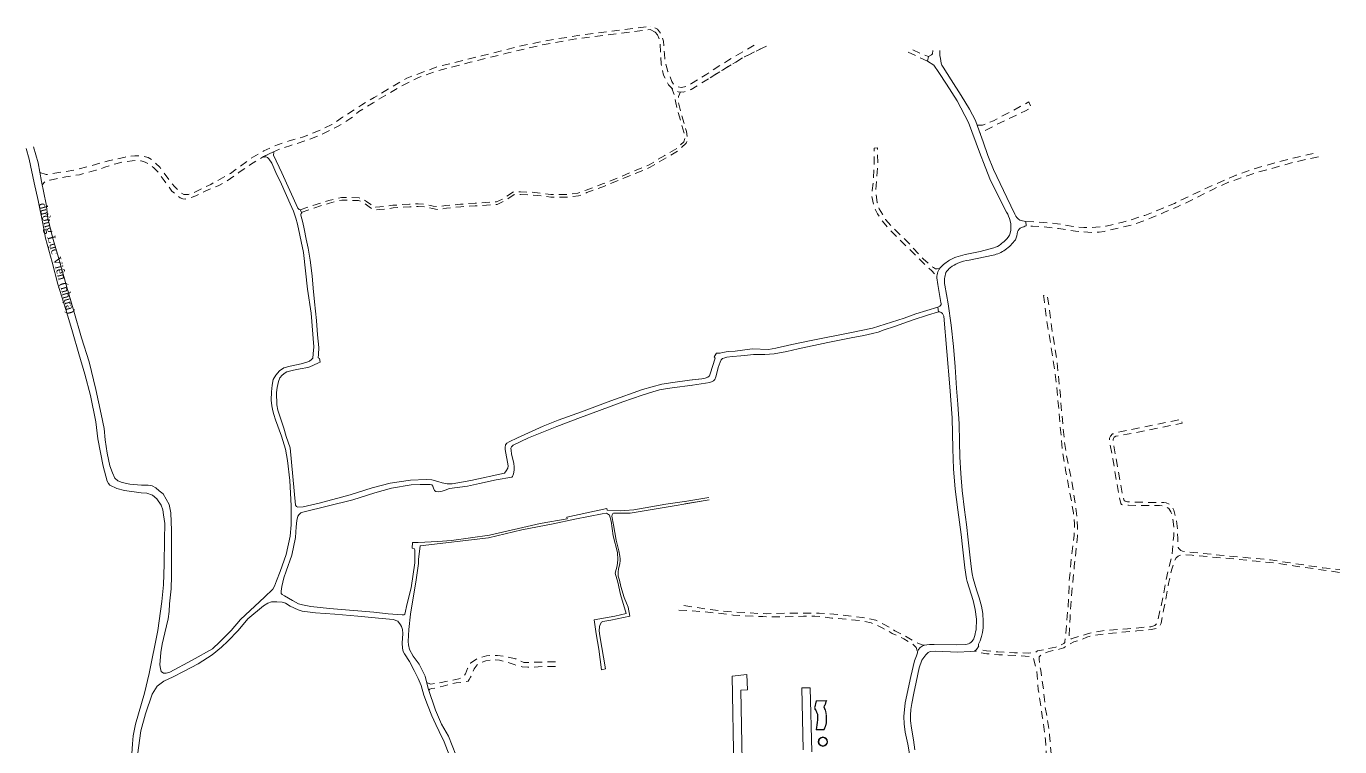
# Model space of a CAD drawing. Header units: metres. Extents: x 556238 to 587446, y 1177111 to 1219372.
# Drawn here: x 580612 to 581597, y 1203174 to 1203715 of the extents above; entities that cross this region are included whole.
import ezdxf

# ---------------------------------------------------------------- set-up
doc = ezdxf.new("R2010")
doc.units = ezdxf.units.M
doc.header["$MEASUREMENT"] = 0
doc.linetypes.add('Xr_Nen GT$0$MON', pattern=[10, 6, -4])
for name, color, linetype, lineweight in [('Xr_Nen GT$0$DUONG BT-NEN BT', 38, 'Continuous', 0), ('Xr_Nen GT$0$DUONG NHUA', 38, 'Continuous', 0), ('Xr_Nen GT$0$DUONG_DA', 38, 'Xr_Nen GT$0$MON', 0), ('Xr_Nen GT$1$SONG_HO', 250, 'Continuous', 0)]:
    doc.layers.add(name, color=color, linetype=linetype, lineweight=lineweight)
doc.styles.add('Xr_Nen GT$0$Style-Times New Roman IF', font='times.ttf')

msp = doc.modelspace()

# ---------------------------------------------------------------- linework, layer by layer
at = {"layer": 'Xr_Nen GT$0$DUONG BT-NEN BT', "flags": 128}
for points in [[(580690.65704, 1203161.28899), (580691.584, 1203176.15478), (580692.22158, 1203182.07817), (580693.97354, 1203190.76339), (580700.51198, 1203214.14836), (580704.22151, 1203228.85744), (580710.55885, 1203261.26973), (580713.52846, 1203282.99065), (580714.87679, 1203295.34114), (580715.34848, 1203310.82643), (580715.61986, 1203329.51587), (580715.7555, 1203341.38647), (580714.94692, 1203348.05189), (580714.40785, 1203351.82222), (580713.06021, 1203355.32323), (580709.89322, 1203359.96883), (580706.72622, 1203362.72925), (580702.41373, 1203364.14312), (580698.09078, 1203364.56706), (580685.69236, 1203366.31757), (580679.83006, 1203367.59678), (580674.64161, 1203370.28988), (580673.52004, 1203371.46968), (580672.59151, 1203373.11439), (580669.59482, 1203384.45868), (580665.62361, 1203405.06205), (580664.22893, 1203417.82036), (580660.21793, 1203437.49509), (580655.95325, 1203453.49729), (580651.4774, 1203468.70038), (580646.70525, 1203485.38482), (580641.55371, 1203502.14886), (580635.55693, 1203521.10983), (580631.29036, 1203537.45313), (580626.2648, 1203555.69451), (580624.4474, 1203566.47178), (580620.85854, 1203583.86388), (580617.98624, 1203597.08747), (580614.22769, 1203614.8177), (580611.94596, 1203622.81666)], [(581296.07236, 1203500.33939), (581287.80414, 1203497.90473), (581277.1221, 1203494.20919), (581263.09362, 1203489.33383), (581255.25602, 1203486.72907), (581250.73577, 1203485.03113), (581246.60165, 1203484.15575), (581240.00351, 1203482.62382), (581230.53066, 1203480.8457), (581220.63719, 1203478.81563), (581213.0808, 1203477.31107), (581190.754, 1203472.62832), (581182.41836, 1203470.59792), (581172.94549, 1203468.79244), (581169.29436, 1203468.43196), (581165.89947, 1203468.21311), (581160.88926, 1203468.26783), (581157.22058, 1203468.32254), (581152.75792, 1203467.83014), (581147.87422, 1203467.38899), (581141.52246, 1203466.81452), (581137.33359, 1203466.29476), (581135.77304, 1203465.88443), (581134.18512, 1203465.20053), (581133.08998, 1203464.16101), (581132.29602, 1203462.41025), (581130.87042, 1203458.46212), (581129.47312, 1203453.25811), (581129.06243, 1203451.53469), (581128.34867, 1203449.61371), (581127.41782, 1203448.43741), (581126.43219, 1203447.8903), (581124.67999, 1203447.26112), (581111.56583, 1203445.15473), (581096.30082, 1203443.14961), (581091.30922, 1203442.62392), (581086.90133, 1203441.72118), (581081.86373, 1203440.18926), (581073.89669, 1203437.64517), (581059.45939, 1203432.84846), (581041.87441, 1203426.30185), (581027.54577, 1203421.01306), (581009.76968, 1203414.30408), (580988.67649, 1203405.7588), (580977.19375, 1203400.22235), (580975.96173, 1203399.07341), (580975.35942, 1203398.0886), (580975.4963, 1203396.31048), (580975.87761, 1203393.67524), (580977.54768, 1203386.4746), (580977.90361, 1203384.0673), (580977.82094, 1203381.54243), (580977.24599, 1203378.67007), (580976.47939, 1203376.70046), (580976.06872, 1203376.34483), (580964.23591, 1203374.17487), (580951.82832, 1203371.40751), (580942.95254, 1203369.51572), (580929.39458, 1203367.62558), (580925.98948, 1203366.55623), (580923.93612, 1203365.62614), (580921.41732, 1203365.16109), (580919.03542, 1203365.40729), (580918.02244, 1203366.2006), (580917.22846, 1203367.89666), (580916.81779, 1203369.51065), (580915.99644, 1203370.38603), (580914.76443, 1203370.7143), (580907.33521, 1203370.82492), (580900.48673, 1203370.3586), (580885.83401, 1203367.89377), (580873.37187, 1203364.36116), (580856.96859, 1203359.32429), (580819.41608, 1203349.95752), (580817.7866, 1203349.34574), (580816.49982, 1203348.30623), (580815.53301, 1203346.9325), (580814.74463, 1203343.69403), (580814.26284, 1203338.88009), (580813.95488, 1203330.90084), (580811.06414, 1203317.64062), (580806.85748, 1203305.72101), (580805.14762, 1203300.76124), (580803.57085, 1203294.28431), (580803.08906, 1203290.69574), (580803.22046, 1203289.03273), (580803.83363, 1203288.15748), (580805.54181, 1203287.23845), (580811.6338, 1203283.6203), (580816.05751, 1203281.16957), (580819.16723, 1203280.46936), (580825.3867, 1203279.244), (580839.33205, 1203277.57487), (580872.59096, 1203274.94494), (580883.27792, 1203273.76333), (580893.89292, 1203272.79598), (580895.07549, 1203272.92727), (580895.82008, 1203273.32114), (580897.57204, 1203281.37355), (580900.50889, 1203293.12801), (580903.31213, 1203311.91181), (580903.44458, 1203321.63058), (580902.738, 1203322.64545), (580901.369, 1203322.9102), (580901.63398, 1203327.14618), (580905.91758, 1203327.14618), (580920.53488, 1203327.8963), (580930.92396, 1203328.70556), (580959.46221, 1203332.72425), (580997.27473, 1203341.55591), (581017.65944, 1203345.06382), (581017.37421, 1203346.29798), (581047.40394, 1203352.68743), (581047.63165, 1203351.42656), (581057.44755, 1203350.98076), (581060.92773, 1203351.15908), (581067.69019, 1203351.69815), (581091.69452, 1203355.93336), (581107.32374, 1203358.20974), (581123.92155, 1203360.8846)], [(581296.07236, 1203500.33939), (581287.80414, 1203497.90473), (581277.1221, 1203494.20919), (581263.09362, 1203489.33383), (581255.25602, 1203486.72907), (581250.73577, 1203485.03113), (581246.60165, 1203484.15575), (581240.00351, 1203482.62382), (581230.53066, 1203480.8457), (581220.63719, 1203478.81563), (581213.0808, 1203477.31107), (581190.754, 1203472.62832), (581182.41836, 1203470.59792), (581172.94549, 1203468.79244), (581169.29436, 1203468.43196), (581165.89947, 1203468.21311), (581160.88926, 1203468.26783), (581157.22058, 1203468.32254), (581152.75792, 1203467.83014), (581147.87422, 1203467.38899), (581141.52246, 1203466.81452), (581137.33359, 1203466.29476), (581135.77304, 1203465.88443), (581134.18512, 1203465.20053), (581133.08998, 1203464.16101), (581132.29602, 1203462.41025), (581130.87042, 1203458.46212), (581129.47312, 1203453.25811), (581129.06243, 1203451.53469), (581128.34867, 1203449.61371), (581127.41782, 1203448.43741), (581126.43219, 1203447.8903), (581124.67999, 1203447.26112), (581111.56583, 1203445.15473), (581111.19458, 1203445.10597)], [(581111.43392, 1203449.15906), (581118.53696, 1203449.95501), (581120.99275, 1203450.42854), (581123.19002, 1203451.33257), (581124.22404, 1203452.36573), (581124.91338, 1203453.6572), (581128.57641, 1203465.42307), (581127.88707, 1203466.62843), (581129.69658, 1203469.1683), (581132.23855, 1203469.21135), (581134.04807, 1203469.85708), (581138.24083, 1203470.46484), (581143.62633, 1203470.68008), (581156.24996, 1203472.40203), (581168.50268, 1203471.97828), (581174.18978, 1203472.92535), (581186.12923, 1203475.77022), (581201.90574, 1203479.0888), (581230.8263, 1203484.86275), (581246.65961, 1203488.14001), (581270.23622, 1203495.42444), (581279.11154, 1203498.73919), (581295.66647, 1203503.70379)], [(581106.05231, 1203358.02455), (581107.32374, 1203358.20974), (581123.92155, 1203360.8846)], [(581124.01081, 1203359.20167), (581097.82413, 1203354.76168), (581076.93328, 1203351.18271), (581064.84856, 1203349.30626), (581056.88356, 1203349.08286), (581052.38404, 1203349.25041), (581051.7692, 1203348.83154), (581051.23821, 1203347.96589), (581051.21025, 1203347.04438), (581052.24439, 1203340.41249), (581054.42397, 1203329.03851), (581056.32412, 1203320.98538), (581057.07016, 1203316.871), (581057.23854, 1203315.04843), (581057.26659, 1203313.6745), (581057.09823, 1203311.17897), (581056.05919, 1203307.32957), (581055.72245, 1203304.89013), (581055.80664, 1203301.8899), (581056.92814, 1203298.84928), (581057.85419, 1203294.16667), (581060.3228, 1203285.99159), (581061.97849, 1203281.6735), (581063.3255, 1203278.55025), (581064.69995, 1203271.8656), (581050.3319, 1203268.92144), (581044.29842, 1203267.8279), (581043.26011, 1203267.29514), (581042.27792, 1203265.58473), (581041.82555, 1203264.03266), (581041.51686, 1203260.92027), (581042.05005, 1203257.07884), (581046.25629, 1203232.35647), (581043.36568, 1203231.70661), (581041.34226, 1203247.08644), (581039.46337, 1203258.58958), (581037.9458, 1203269.05942), (581053.41054, 1203272.01985), (581061.87476, 1203273.99262), (581057.53885, 1203288.28936), (581055.5131, 1203297.4225), (581053.48968, 1203304.28205), (581055.07952, 1203309.62528), (581055.58712, 1203314.06276), (581055.29806, 1203319.6226), (581051.97387, 1203332.1142), (581050.52653, 1203343.18737), (581049.37029, 1203347.80854), (581047.0578, 1203349.18045), (581043.87813, 1203348.67502), (581023.35482, 1203344.63149), (581007.20896, 1203341.3015), (580983.57828, 1203336.75253), (580958.69561, 1203330.60364), (580907.32573, 1203324.68682), (580906.14884, 1203314.37487), (580906.05494, 1203311.55348), (580904.24434, 1203299.07061), (580899.98478, 1203273.43775), (580898.85255, 1203261.80121), (580898.26216, 1203252.77809), (580898.48783, 1203250.27727), (580899.34788, 1203246.97564), (580902.19956, 1203241.8649), (580906.68081, 1203235.8496), (580910.98154, 1203227.01041), (580913.38089, 1203217.58944), (580918.79349, 1203201.33406), (580923.35558, 1203190.84266), (580928.59896, 1203181.82518), (580933.99659, 1203167.77568)], [(581124.01081, 1203359.20167), (581105.9409, 1203356.13789)], [(580929.0844, 1203167.92794), (580925.273, 1203177.67335), (580921.60447, 1203185.24156), (580919.16749, 1203190.57922), (580916.13099, 1203197.01929), (580912.83328, 1203205.47748), (580910.22409, 1203212.59067), (580908.07434, 1203219.81184), (580905.75401, 1203225.16425), (580902.80057, 1203231.25305), (580899.3917, 1203237.89348), (580895.49367, 1203243.59926), (580894.66293, 1203245.4311), (580894.06051, 1203247.96257), (580893.94594, 1203251.65488), (580894.28966, 1203258.85245), (580894.15812, 1203261.98935), (580893.29697, 1203264.16914), (580892.63676, 1203265.40245), (580890.51259, 1203268.06982), (580887.03928, 1203269.36048), (580876.06168, 1203270.42216), (580860.64708, 1203271.91359), (580843.26261, 1203273.32442), (580828.91009, 1203274.41431), (580822.86729, 1203275.05255), (580818.906, 1203275.76958), (580815.83456, 1203276.77344), (580809.80651, 1203279.38345), (580806.30451, 1203281.56324), (580803.94341, 1203282.40055), (580799.75249, 1203282.57264), (580795.81989, 1203282.63), (580793.00681, 1203281.68352), (580789.79184, 1203279.64713), (580778.18947, 1203269.94319), (580770.80636, 1203261.07176), (580763.13684, 1203253.02725), (580758.30904, 1203248.54223), (580751.35851, 1203242.79653), (580740.76635, 1203236.02771), (580729.93678, 1203230.44956), (580722.06458, 1203226.2806), (580715.11795, 1203223.06827), (580710.22705, 1203219.29385), (580706.36963, 1203213.28305), (580701.31367, 1203198.5352), (580697.82033, 1203185.89473), (580695.34057, 1203167.49526)], [(581148.7352, 1203162.97979), (581147.82558, 1203216.40948), (581152.8996, 1203216.75241), (581152.415, 1203228.08328), (581141.39069, 1203226.97209), (581142.55834, 1203157.44397)], [(581201.12883, 1203170.16424), (581199.87951, 1203218.23449), (581193.54784, 1203218.07249), (581194.49456, 1203171.69018)]]:
    msp.add_lwpolyline(points, dxfattribs=at)
msp.add_lwpolyline([(580617.30952, 1203623.9897), (580620.9393, 1203612.13934), (580623.34643, 1203598.07207), (580626.934, 1203581.18516), (580628.41389, 1203569.44001), (580632.17077, 1203554.66675), (580636.01346, 1203540.94188), (580641.75546, 1203520.50772), (580647.53951, 1203500.91196), (580653.36688, 1203480.68952), (580659.15325, 1203462.69398), (580664.1811, 1203441.91027), (580668.19358, 1203423.58164), (580670.34795, 1203412.76179), (580671.19209, 1203404.20086), (580672.54403, 1203394.30415), (580674.73878, 1203384.77326), (580676.55366, 1203379.50175), (580678.24484, 1203375.46755), (580680.60842, 1203373.52763), (580683.98496, 1203372.22029), (580689.59846, 1203370.87078), (580698.47677, 1203370.22587), (580703.45716, 1203370.31021), (580706.36943, 1203369.7198), (580709.02845, 1203368.11726), (580711.60308, 1203366.00867), (580714.72636, 1203363.60485), (580719.20502, 1203355.74736), (580720.47122, 1203349.46371), (580720.89429, 1203336.29456), (580720.93787, 1203302.17382), (580720.55791, 1203292.41047), (580719.46022, 1203281.21918), (580719.20697, 1203275.31509), (580718.27841, 1203269.85241), (580715.95704, 1203259.47807), (580713.97173, 1203251.01737), (580712.74773, 1203244.64939), (580712.15548, 1203235.31285), (580712.49312, 1203232.57167), (580713.12623, 1203230.29437), (580714.81449, 1203229.11355), (580716.84042, 1203229.07138), (580719.62608, 1203229.957), (580736.46655, 1203238.85531), (580751.56196, 1203247.47103), (580757.17546, 1203252.74254), (580765.57985, 1203261.14926), (580772.67582, 1203269.47221), (580790.57761, 1203286.1494), (580796.78666, 1203292.27836), (580798.17948, 1203294.51349), (580799.65673, 1203298.47766), (580802.31836, 1203305.53944), (580806.83666, 1203318.28216), (580809.8395, 1203332.01632), (580810.51832, 1203340.53316), (580810.51856, 1203349.9721), (580810.64578, 1203354.67857), (580809.54614, 1203373.73735), (580807.93884, 1203388.63252), (580806.37379, 1203397.28015), (580803.37094, 1203406.91519), (580798.75709, 1203419.18717), (580797.52758, 1203423.30654), (580796.85089, 1203426.01111), (580796.13188, 1203429.7299), (580795.70896, 1203433.99805), (580795.79304, 1203440.31314), (580796.25826, 1203445.25744), (580797.10452, 1203449.54184), (580799.05005, 1203452.8803), (580801.84143, 1203456.00747), (580805.18263, 1203458.24719), (580809.83494, 1203459.55722), (580818.0822, 1203461.28983), (580822.35969, 1203462.52468), (580824.38978, 1203463.24308), (580825.82777, 1203464.59537), (580826.84282, 1203465.60958), (580827.18115, 1203468.86352), (580827.68973, 1203474.04174), (580825.57491, 1203499.37353), (580822.95134, 1203517.3611), (580819.77846, 1203544.83108), (580815.25278, 1203565.98109), (580814.10899, 1203570.48718), (580812.29035, 1203575.72729), (580809.79504, 1203581.22096), (580803.27643, 1203596.03816), (580799.04405, 1203604.84856), (580795.99888, 1203611.82129), (580793.96879, 1203615.11748), (580792.95374, 1203616.00492, 0.314585654), (580790.24696, 1203616.30074), (580789.9618, 1203616.88776), (580797.46023, 1203620.41814), (580797.69866, 1203619.86228), (580797.27479, 1203617.92997), (580803.66457, 1203604.695), (580815.56298, 1203578.20072), (580816.54318, 1203577.11545), (580817.39091, 1203576.77134), (580818.50355, 1203574.46846), (580818.0002, 1203573.96553), (580817.76179, 1203573.22438), (580817.73529, 1203572.82733), (580819.27223, 1203567.30916), (580820.38538, 1203562.53633), (580821.9758, 1203554.71692), (580823.27439, 1203548.08984), (580824.78505, 1203538.94679), (580826.29696, 1203527.25775), (580827.17218, 1203517.97548), (580828.09994, 1203507.8547), (580829.53153, 1203493.72736), (580830.40589, 1203482.99396), (580831.25362, 1203473.47681), (580831.09483, 1203468.33141), (580830.93589, 1203465.68441), (580831.94256, 1203465.3403), (580832.28696, 1203462.58744), (580831.17377, 1203462.01817), (580827.43844, 1203460.24468), (580824.55087, 1203458.92118), (580823.01435, 1203458.44473), (580817.39811, 1203457.43887), (580812.31173, 1203456.51242), (580809.39764, 1203455.87714), (580807.46374, 1203455.26834), (580806.13916, 1203454.55365), (580803.96685, 1203452.72723), (580802.18384, 1203450.67527), (580801.07119, 1203448.00182), (580800.091, 1203443.42253), (580799.69158, 1203439.70034), (580799.93002, 1203430.62118), (580800.64484, 1203426.47701), (580805.12157, 1203413.07637), (580806.89699, 1203406.62598), (580809.75808, 1203398.27876), (580813.95047, 1203355.21003), (580814.65034, 1203354.21113), (580815.61985, 1203353.64603), (580819.71341, 1203354.02276), (580831.57394, 1203356.79707), (580854.83931, 1203362.90998), (580871.32589, 1203368.17509), (580884.72819, 1203371.66344), (580900.06611, 1203374.07417), (580911.78496, 1203374.46161), (580915.98685, 1203374.2072), (580920.68301, 1203372.9588), (580923.87123, 1203371.96867), (580927.49028, 1203371.10771), (580931.41091, 1203371.2799), (580945.2409, 1203373.81977), (580970.54896, 1203379.20652), (580971.79839, 1203380.97152), (580973.05048, 1203382.92448), (580973.43822, 1203384.68947), (580971.02552, 1203396.93757), (580971.11169, 1203398.57342), (580971.45636, 1203400.38147), (580972.27495, 1203401.67292), (580974.21374, 1203402.62), (580980.33168, 1203405.76255), (580999.51049, 1203414.51418), (581010.81206, 1203419.00277), (581028.34724, 1203425.28787), (581050.29782, 1203433.44499), (581074.08894, 1203442.02189), (581088.49128, 1203446.03103), (581096.84958, 1203447.19334), (581109.31697, 1203448.92184), (581118.53696, 1203449.95501), (581120.99275, 1203450.42854), (581123.19002, 1203451.33257), (581124.22404, 1203452.36573), (581124.91338, 1203453.6572), (581128.57641, 1203465.42307), (581127.88707, 1203466.62843), (581129.69658, 1203469.1683), (581132.23855, 1203469.21135), (581134.04807, 1203469.85708), (581138.24083, 1203470.46484), (581143.62633, 1203470.68008), (581156.24996, 1203472.40203), (581168.50268, 1203471.97828), (581174.18978, 1203472.92535), (581186.12923, 1203475.77022), (581201.90574, 1203479.0888), (581230.8263, 1203484.86275), (581246.65961, 1203488.14001), (581270.23622, 1203495.42444), (581279.11154, 1203498.73919), (581295.66647, 1203503.70379)], format="xyb", dxfattribs=at)
at = {"layer": 'Xr_Nen GT$0$DUONG NHUA', "flags": 128}
for points in [[(581275.67343, 1203161.34459), (581272.96804, 1203175.98062), (581271.19075, 1203184.97348), (581270.24405, 1203191.12497), (581270.04579, 1203196.53825), (581271.16324, 1203206.89494), (581275.28318, 1203226.61412), (581277.98554, 1203238.30946), (581279.55831, 1203242.26386, 0.043008929), (581280.39459, 1203245.04012, -0.30433187), (581285.63255, 1203250.15313, -0.059582757), (581292.928, 1203250.61666), (581309.48327, 1203250.30263), (581316.39778, 1203250.74381, 0.321306224), (581322.85145, 1203256.02154, 0.00882693), (581324.23792, 1203261.54636), (581324.56575, 1203269.53682), (581323.65908, 1203277.01966), (581321.97552, 1203283.70514), (581318.99124, 1203293.20289), (581317.4621, 1203297.92469), (581316.99349, 1203299.86105), (581315.81629, 1203308.2562), (581313.96159, 1203324.02099), (581313.01945, 1203333.3022), (581310.68552, 1203351.59695), (581308.65572, 1203367.29821), (581307.44436, 1203382.52356), (581306.8532, 1203397.56505), (581306.21593, 1203420.69353), (581304.69476, 1203443.93647), (581299.98138, 1203496.97483, 0.336608256), (581296.95669, 1203500.30059), (581296.07236, 1203500.33939), (581295.66647, 1203503.70379), (581297.07413, 1203504.59253, 0.405113336), (581297.75806, 1203507.41397), (581295.50022, 1203520.80786), (581294.74847, 1203525.80591, -0.188634733), (581297.97434, 1203534.11334, -0.024405001), (581301.78542, 1203537.25086, -0.067523604), (581309.19338, 1203541.39867, 0.040858032), (581315.96673, 1203543.35503), (581327.43412, 1203545.62376), (581337.52983, 1203548.24077, 0.116985183), (581342.70214, 1203550.97673, -0.012302604), (581346.1518, 1203553.85214, 0.161425285), (581349.78416, 1203559.39081, 0.12959019), (581349.80826, 1203568.58273, 0.064989845), (581347.14252, 1203575.16272), (581335.19742, 1203598.89769), (581331.08981, 1203609.02124), (581326.71015, 1203620.22222), (581318.61844, 1203642.2926), (581310.04939, 1203658.58454), (581302.19692, 1203671.14613), (581296.40366, 1203679.9122), (581292.59296, 1203685.3002), (581287.76916, 1203688.38785), (581288.48516, 1203691.88975), (581290.89706, 1203693.05705), (581291.5755, 1203693.92311), (581291.88758, 1203696.35432)], [(581278.43593, 1203171.72723), (581277.26024, 1203179.10946), (581275.81136, 1203187.77131), (581275.10048, 1203193.43157), (581275.18168, 1203197.58962), (581275.40023, 1203201.87531), (581275.97414, 1203206.25303), (581277.5323, 1203214.1788), (581279.43385, 1203222.48368), (581281.60403, 1203233.09879), (581283.64277, 1203238.88492), (581286.56767, 1203242.94421), (581288.37569, 1203244.52712), (581289.33985, 1203245.0776), (581290.44192, 1203245.43895), (581293.71344, 1203245.73141), (581310.64986, 1203244.99172), (581319.80494, 1203245.46042), (581323.16544, 1203245.57049, 0.2585174), (581326.16812, 1203250.93761), (581327.32806, 1203253.43156), (581328.37493, 1203256.70687), (581329.17384, 1203259.5694), (581329.47682, 1203263.22997), (581329.49883, 1203267.94494), (581329.31214, 1203273.91639), (581328.39922, 1203279.38851), (581326.65646, 1203285.75801), (581324.63633, 1203291.74138), (581323.22558, 1203295.88694), (581322.11932, 1203300.06022), (581321.34337, 1203303.6433), (581320.70724, 1203307.1532), (581319.90511, 1203315.78441), (581318.43858, 1203329.22865), (581317.05496, 1203340.57581), (581315.47783, 1203351.75787), (581313.84529, 1203366.20234), (581312.82081, 1203378.96242), (581312.07332, 1203391.41482), (581311.74036, 1203402.73437), (581311.60187, 1203416.24058), (581310.52331, 1203431.01782), (581309.69291, 1203443.06007), (581308.47511, 1203459.10854), (581307.24974, 1203474.2629), (581305.65095, 1203490.40723), (581303.21514, 1203506.2375), (581300.7247, 1203520.27964, -0.070932011), (581300.55851, 1203525.17982, -0.065807145), (581301.66495, 1203529.71787, -0.088483842), (581305.15009, 1203533.6424, -0.050698128), (581310.59692, 1203536.76089, -0.069357424), (581319.15629, 1203539.12886), (581336.98704, 1203542.87521, 0.102308816), (581346.11082, 1203546.85156, 0.079894708), (581353.72368, 1203554.2982, 0.067879433), (581355.4192, 1203560.41359, -0.227591546), (581358.22439, 1203563.49393, -0.031025557), (581361.81377, 1203564.73459), (581361.55737, 1203568.16556), (581358.97454, 1203568.69281, -0.011576563), (581357.0303, 1203569.13682, -0.16970939), (581353.33343, 1203573.50097), (581347.36126, 1203586.08676), (581337.30235, 1203607.09396), (581333.02286, 1203617.57194), (581329.45292, 1203627.86852), (581326.53997, 1203636.2055), (581323.85981, 1203643.82164), (581319.21017, 1203652.3538), (581313.1938, 1203662.51415), (581305.52915, 1203674.41032), (581299.49418, 1203683.95647, -0.140675239), (581297.63835, 1203690.30889), (581297.13009, 1203692.56582), (581296.98894, 1203696.37442)]]:
    msp.add_lwpolyline(points, format="xyb", dxfattribs=at)
at = {"layer": 'Xr_Nen GT$0$DUONG_DA', "flags": 128}
for points in [[(580622.22972, 1203604.75208), (580626.8881, 1203603.29077), (580649.47582, 1203606.97112), (580673.59588, 1203613.52635), (580686.22489, 1203616.45595), (580693.48331, 1203617.43016), (580698.41252, 1203617.37604), (580703.3959, 1203616.0771), (580707.18761, 1203613.58746), (580712.23807, 1203608.49456), (580718.73814, 1203599.67256), (580723.07726, 1203594.29821), (580727.78981, 1203589.64365), (580730.119, 1203588.39883), (580733.63986, 1203588.34471), (580737.32323, 1203589.58953), (580750.2692, 1203595.92189), (580765.02412, 1203604.05694), (580780.63318, 1203615.54218), (580790.1746, 1203621.12521), (580797.05383, 1203624.31846), (580809.03442, 1203628.54872), (580819.00118, 1203631.25486), (580833.10248, 1203637.01059), (580841.22755, 1203640.96155), (580849.20084, 1203646.33806), (580863.6924, 1203655.67237), (580872.75697, 1203661.09579), (580897.41505, 1203675.70401), (580919.83953, 1203684.08495), (580953.4594, 1203692.39553), (580981.85025, 1203699.57943), (580999.79836, 1203703.34107), (581027.91918, 1203708.05698), (581080.28556, 1203714.59546), (581080.28556, 1203714.59546)], [(581083.62892, 1203710.23564), (581079.92698, 1203712.1549), (581024.00289, 1203705.14076), (581000.41844, 1203700.93907), (580971.00804, 1203694.04974), (580944.95837, 1203687.55206), (580926.74832, 1203682.84499), (580920.30976, 1203681.27862), (580906.19357, 1203676.18003), (580891.06847, 1203668.45049), (580872.08072, 1203657.19525), (580861.32171, 1203650.52391), (580855.44302, 1203645.60106), (580845.92515, 1203639.50343), (580832.69544, 1203632.99408), (580821.38596, 1203628.63063), (580810.35641, 1203625.2182), (580803.52594, 1203623.03648), (580797.46023, 1203620.41814), (580789.9618, 1203616.88776), (580780.20476, 1203610.754), (580771.6752, 1203605.06699), (580767.52971, 1203602.01011), (580762.44469, 1203598.43599), (580755.81193, 1203594.95723), (580746.09779, 1203590.71735), (580739.15411, 1203587.35348), (580734.16612, 1203585.45196), (580731.11509, 1203584.9614), (580729.25643, 1203585.10156), (580727.43285, 1203585.87245), (580725.11828, 1203587.62446), (580721.22561, 1203590.91826), (580715.43686, 1203598.77382), (580711.29622, 1203604.52944), (580707.61396, 1203608.38387), (580703.82008, 1203611.23791), (580701.11977, 1203612.5344), (580698.20902, 1203613.51553), (580694.84238, 1203613.8309), (580691.30041, 1203613.62065), (580685.39628, 1203612.92004), (580679.15396, 1203611.37826), (580670.97437, 1203608.84853), (580664.16047, 1203606.49471), (580651.85121, 1203603.16589), (580641.70927, 1203601.55105), (580629.89099, 1203599.20335), (580626.38406, 1203598.43246), (580623.92923, 1203595.62924)], [(581157.92273, 1203700.38521), (581138.50218, 1203689.09526), (581122.42374, 1203678.75531), (581110.7714, 1203671.52269), (581105.65144, 1203669.05301), (581103.00319, 1203668.61199), (581100.00182, 1203669.22942), (581097.53013, 1203671.08167), (581096.02944, 1203673.11034), (581093.20463, 1203680.60756), (581091.17432, 1203687.48737), (581090.51854, 1203693.90788), (581089.85501, 1203703.46576), (581087.86074, 1203709.07067), (581085.31724, 1203712.4408), (581080.28556, 1203714.59546)], [(581083.62892, 1203710.23564), (581085.4141, 1203708.05698), (581087.34818, 1203702.69871), (581088.13939, 1203686.4482), (581089.92245, 1203677.9027), (581093.61479, 1203670.69978), (581096.34008, 1203667.88888), (581100.82363, 1203665.42934), (581104.86762, 1203665.25367), (581110.58195, 1203667.09832), (581133.96671, 1203681.67984), (581150.69991, 1203691.71851), (581168.37037, 1203700.32688)], [(581124.82808, 1203675.98147), (581133.96671, 1203681.67984), (581150.69991, 1203691.71851), (581168.37037, 1203700.32688)], [(581157.92273, 1203700.38521), (581138.50218, 1203689.09526), (581125.09325, 1203680.47206)], [(581287.76916, 1203688.38785), (581271.84533, 1203695.95801)], [(581276.72623, 1203696.91746), (581284.63937, 1203693.29359), (581288.48516, 1203691.88975)], [(580817.44408, 1203576.83287), (580824.39605, 1203579.25516), (580838.76343, 1203583.81474), (580848.31792, 1203586.16578), (580852.34652, 1203586.05892), (580861.50884, 1203585.84519), (580864.78874, 1203584.81216), (580867.07043, 1203583.13794), (580870.30178, 1203580.74961), (580872.6191, 1203579.00414), (580874.11645, 1203578.86166), (580877.0042, 1203579.00414), (580886.91519, 1203580.21528), (580899.46439, 1203581.14145), (580905.9529, 1203581.28393), (580911.31859, 1203581.03654), (580917.02277, 1203579.68291), (580920.23135, 1203579.1842), (580922.7626, 1203579.36231), (580926.71985, 1203580.0035), (580937.59345, 1203581.07216), (580948.55604, 1203581.82364), (580964.54885, 1203582.79369), (580970.32114, 1203585.59182), (580977.25727, 1203590.27821), (580982.68663, 1203590.44952), (580991.31649, 1203589.99269), (581005.37574, 1203588.45087), (581017.14893, 1203588.22245), (581025.57222, 1203589.25275), (581031.74456, 1203591.65114), (581044.94653, 1203596.50502), (581078.97386, 1203610.52023), (581090.77118, 1203617.67938), (581099.80107, 1203622.93299), (581105.17784, 1203627.97771), (581105.86366, 1203630.49031), (581105.12068, 1203635.05866), (581100.71642, 1203650.50187), (581099.05905, 1203657.18309), (581098.08747, 1203662.37959), (581096.20147, 1203667.97584)], [(580818.10214, 1203574.94423), (580825.02769, 1203577.35731), (580839.30545, 1203581.88846), (580848.5342, 1203584.15934), (580852.29668, 1203584.05954), (580861.1786, 1203583.85235), (580863.87232, 1203583.00394), (580865.88445, 1203581.52751), (580869.10573, 1203579.14663), (580871.86713, 1203577.06666), (580874.07076, 1203576.85697), (580877.175, 1203577.01014), (580887.1102, 1203578.22423), (580899.56001, 1203579.14307), (580905.92876, 1203579.28292), (580911.0392, 1203579.0473), (580916.63769, 1203577.71874), (580920.1469, 1203577.17331), (580922.9932, 1203577.3736), (580926.97785, 1203578.01922), (580937.75968, 1203579.07886), (580948.68498, 1203579.82778), (580965.06506, 1203580.82133), (580971.32228, 1203583.85452), (580977.89804, 1203588.29744), (580982.66527, 1203588.44786), (580991.15449, 1203587.99847), (581005.24707, 1203586.45299), (581017.25146, 1203586.22008), (581026.06339, 1203587.29793), (581032.45189, 1203589.78031), (581045.67272, 1203594.64112), (581079.8789, 1203608.72999), (581091.79294, 1203615.95998), (581101.00356, 1203621.31874), (581106.95845, 1203626.90587), (581107.90745, 1203630.38267), (581107.07601, 1203635.49493), (581102.64924, 1203651.01705), (581101.01426, 1203657.60801), (581100.98718, 1203661.95544), (581102.69166, 1203665.29369)], [(581325.10838, 1203640.28133), (581328.95692, 1203640.41392), (581337.25117, 1203643.5963), (581357.3006, 1203654.25413), (581363.90283, 1203657.80116), (581365.56168, 1203653.35909), (581361.21549, 1203651.00546), (581338.31861, 1203640.1893), (581328.81126, 1203635.21134), (581327.28197, 1203634.24801)], [(581296.83146, 1203532.9039), (581295.06661, 1203532.44673), (581293.73752, 1203532.53381), (581292.23413, 1203533.46993), (581284.52108, 1203540.04459), (581273.45353, 1203552.24824), (581261.80362, 1203563.47801), (581256.39587, 1203569.68808), (581253.99077, 1203573.48432), (581251.69025, 1203577.594), (581251.02797, 1203579.43988), (581250.15199, 1203582.38627), (581248.93202, 1203591.12806), (581249.52372, 1203598.92312), (581250.60872, 1203611.33799), (581250.28571, 1203623.2697), (581247.78961, 1203623.01145), (581247.83877, 1203609.43396), (581247.38056, 1203600.76046), (581247.16854, 1203596.73888), (581246.28812, 1203591.46069), (581246.04092, 1203586.98253), (581247.34394, 1203580.85982), (581248.75262, 1203576.77802), (581250.23464, 1203573.83992), (581253.29851, 1203569.33586), (581255.30588, 1203566.76713), (581259.07408, 1203562.50939), (581265.62966, 1203555.55556), (581276.40276, 1203545.20345), (581286.3293, 1203535.32364), (581291.01915, 1203531.11674), (581293.17212, 1203528.92119), (581294.7258, 1203526.03814)], [(581361.55737, 1203568.16556), (581370.84659, 1203567.63801), (581385.40884, 1203566.40311), (581396.96191, 1203564.30916), (581405.12966, 1203563.55748), (581414.06952, 1203563.73803), (581421.84459, 1203564.64605), (581434.36549, 1203567.47103), (581450.7678, 1203572.66207), (581472.96045, 1203581.61707), (581497.94685, 1203593.67145), (581519.30024, 1203602.90722), (581531.3065, 1203607.08657), (581553.0271, 1203613.42216), (581577.1537, 1203619.12582)], [(581580.99529, 1203616.65369), (581563.45771, 1203612.77608), (581550.95291, 1203609.29961), (581536.31578, 1203605.25121), (581524.76873, 1203601.51423), (581513.57504, 1203597.57847), (581502.28776, 1203592.40885), (581490.78353, 1203586.47361), (581475.82689, 1203579.32999), (581465.54067, 1203574.97907), (581455.97449, 1203570.97074), (581451.16378, 1203569.01241), (581440.84327, 1203565.41519), (581420.23654, 1203560.65315), (581416.64805, 1203560.1282), (581412.05355, 1203559.78561), (581398.78432, 1203560.88191), (581386.04861, 1203562.70071), (581374.93949, 1203564.03682), (581366.47051, 1203564.61922), (581361.81377, 1203564.73459)], [(581388.73042, 1203055.57787), (581385.71309, 1203093.64393), (581384.04821, 1203107.56779), (581381.45318, 1203128.73586), (581378.89561, 1203147.46894), (581376.87009, 1203169.22573), (581376.44379, 1203179.06142), (581374.19536, 1203195.35117), (581370.89965, 1203216.94637), (581369.62052, 1203231.83092), (581367.06155, 1203240.91162), (581366.63441, 1203241.19634), (581364.94905, 1203241.48921), (581355.30101, 1203242.29458), (581341.34155, 1203242.98014), (581332.24917, 1203243.68777), (581327.91845, 1203244.54537), (581323.16544, 1203245.57049), (581324.62102, 1203246.71745), (581325.59804, 1203248.3038), (581325.93999, 1203249.03596), (581327.60092, 1203247.15675), (581328.72449, 1203246.61983), (581332.16847, 1203245.83886), (581340.6441, 1203245.03348), (581353.01349, 1203244.51812), (581363.42732, 1203244.22395), (581367.7262, 1203244.41919), (581368.92651, 1203244.738), (581370.39203, 1203245.83624), (581384.13159, 1203248.67276), (581390.118, 1203251.37318), (581390.86043, 1203252.115), (581390.93858, 1203252.89586), (581393.24008, 1203279.15861), (581394.19023, 1203298.68827), (581395.57685, 1203314.99923), (581397.91286, 1203332.47984), (581397.97825, 1203341.25868), (581397.34797, 1203349.50863), (581391.41944, 1203381.4173), (581389.02491, 1203395.98428), (581387.38614, 1203414.01611), (581384.68411, 1203445.33489), (581381.84112, 1203465.83879), (581376.99846, 1203495.31782), (581375.3516, 1203509.4422), (581374.90859, 1203512.47755), (581377.75656, 1203512.9202), (581380.35138, 1203492.55809), (581382.50319, 1203478.64609), (581384.78118, 1203464.50173), (581385.7938, 1203454.8145), (581387.50175, 1203437.53507), (581388.51325, 1203424.55086), (581389.46191, 1203413.34108), (581390.60079, 1203402.70156), (581391.8034, 1203394.14815), (581394.46199, 1203380.27958), (581396.55131, 1203370.01279), (581399.08309, 1203352.9236), (581400.09618, 1203343.67719), (581400.22286, 1203338.66354), (581400.22286, 1203331.89725), (581399.14696, 1203319.61471), (581397.9434, 1203309.41316), (581397.05565, 1203300.54486), (581395.72482, 1203286.99239), (581394.77528, 1203270.85582), (581393.88778, 1203254.77433), (581394.33444, 1203254.50696), (581395.64263, 1203254.86345), (581408.52633, 1203258.86402), (581412.60947, 1203259.97309), (581419.07114, 1203261.00294), (581437.92651, 1203262.42286), (581455.21746, 1203264.01727), (581458.29205, 1203264.86179), (581460.05072, 1203266.61901), (581463.01127, 1203279.49987), (581468.49715, 1203307.3225), (581471.18538, 1203317.44726), (581471.88876, 1203326.51968), (581472.56148, 1203332.26638), (581472.44132, 1203340.8705), (581471.43837, 1203347.04841), (581470.39702, 1203350.32998), (581468.79494, 1203352.69111), (581465.91119, 1203354.37192), (581461.82588, 1203354.89217), (581456.21858, 1203354.9722), (581447.96786, 1203354.93219), (581438.49671, 1203355.17708), (581434.65172, 1203355.33716), (581433.33, 1203355.69733), (581432.88943, 1203356.53773), (581431.68623, 1203360.83083), (581429.76281, 1203372.60538), (581426.75762, 1203389.87414), (581424.44011, 1203402.86273), (581424.39998, 1203404.42669), (581424.44011, 1203405.58963), (581425.04213, 1203406.99319), (581426.60738, 1203408.67746), (581433.22958, 1203410.48203), (581478.31429, 1203419.62171), (581478.82794, 1203416.73479), (581437.5432, 1203408.39481), (581429.06795, 1203406.98343), (581427.78382, 1203406.21358), (581427.20596, 1203405.25128), (581426.95823, 1203404.36829), (581427.28959, 1203401.54617), (581430.27838, 1203384.29874), (581434.56387, 1203360.71529), (581435.3867, 1203358.8329), (581436.02168, 1203358.19844), (581436.70746, 1203357.8939), (581437.72343, 1203357.66549), (581456.80803, 1203357.14239), (581462.73822, 1203357.26955), (581465.15611, 1203357.29498), (581466.88682, 1203356.86266), (581468.94839, 1203355.99802), (581471.08632, 1203354.34503), (581472.61816, 1203351.33283), (581473.66168, 1203347.54367), (581474.65428, 1203343.60193), (581475.24016, 1203337.33056), (581475.52007, 1203330.07652), (581475.49484, 1203324.5441), (581475.80025, 1203323.42516), (581476.38564, 1203322.68767), (581477.86183, 1203321.31442), (581479.15986, 1203320.67865), (581481.37414, 1203320.37349), (581506.86484, 1203317.72067), (581545.1355, 1203314.12709), (581584.19724, 1203308.22096), (581596.98311, 1203306.83275)], [(581596.83009, 1203304.79411), (581562.3311, 1203309.71632), (581548.07444, 1203311.79213), (581518.69797, 1203314.72736), (581486.24366, 1203317.66724), (581479.75635, 1203318.19721), (581477.57777, 1203317.78853), (581475.82334, 1203316.93242), (581474.35452, 1203315.62788), (581472.9265, 1203313.22261), (581471.00702, 1203307.05922), (581468.68041, 1203296.49391), (581464.86912, 1203276.41657), (581462.98602, 1203266.66863), (581462.16496, 1203264.86377), (581460.68704, 1203263.26401), (581459.53754, 1203262.77177), (581455.63748, 1203261.91036), (581444.92259, 1203260.80284), (581436.564, 1203260.13785), (581415.66788, 1203257.96381), (581412.62121, 1203257.42441), (581407.24323, 1203256.19383), (581403.34317, 1203254.38897), (581397.67781, 1203252.66615), (581393.24406, 1203250.45109), (581391.43772, 1203249.30254), (581390.03301, 1203248.17856), (581386.6256, 1203247.07104), (581381.78131, 1203246.16861), (581378.25073, 1203245.22516), (581375.62332, 1203244.19967), (581372.83169, 1203242.64092), (581371.68221, 1203241.49238), (581371.64115, 1203239.68752), (581371.92853, 1203235.17537), (581372.70742, 1203231.46417), (581374.88392, 1203216.39568), (581376.19629, 1203203.29681), (581377.71423, 1203194.99542), (581379.35552, 1203182.96053), (581380.60034, 1203168.79875), (581382.63401, 1203147.03115), (581386.12433, 1203120.76961), (581389.31178, 1203087.83614), (581392.66838, 1203055.46964)], [(581101.23208, 1203276.39682), (581117.42336, 1203275.50552), (581130.73451, 1203274.16827), (581142.12856, 1203272.75874), (581164.43523, 1203271.55995), (581180.20605, 1203271.30695), (581194.80328, 1203271.84874), (581203.23126, 1203271.92102), (581209.52512, 1203271.45117), (581216.14453, 1203270.4392), (581227.23801, 1203269.53387), (581238.70441, 1203268.44961), (581245.54084, 1203266.93165), (581253.42625, 1203263.49817), (581261.42018, 1203258.98043), (581270.07502, 1203254.8831), (581276.47739, 1203251.23276), (581278.17745, 1203249.67866), (581279.24105, 1203248.33241), (581279.8371, 1203246.78679), (581280.0216, 1203243.56792)], [(581285.63255, 1203250.15313), (581283.87719, 1203250.31399), (581281.73803, 1203251.19145), (581278.31536, 1203252.78889), (581270.3892, 1203257.33369), (581263.44142, 1203260.9959), (581254.86224, 1203265.87819), (581249.11881, 1203268.87365), (581238.81621, 1203270.96127), (581222.66275, 1203272.986), (581206.59647, 1203274.20978), (581185.29079, 1203274.2474), (581166.79746, 1203273.70735), (581141.97757, 1203275.00312), (581122.07352, 1203277.16688), (581113.44397, 1203278.71865), (581102.97994, 1203280.06689), (581101.45377, 1203280.15095)], [(580912.21597, 1203222.11062), (580915.36535, 1203220.96083), (580921.75495, 1203221.8383), (580936.41166, 1203224.98509), (580939.29941, 1203225.78521), (580940.2569, 1203226.84523), (580941.32489, 1203228.68843), (580942.87834, 1203232.76286), (580945.2085, 1203236.64328), (580950.01446, 1203240.03864), (580957.05348, 1203242.26987), (580965.2576, 1203242.41539), (580971.81118, 1203241.5423), (580978.99584, 1203239.84462), (580985.04117, 1203237.22347), (580990.72094, 1203237.22347), (581002.66302, 1203237.56301), (581009.07096, 1203237.70853), (581009.16805, 1203234.26465), (580999.45905, 1203234.21615), (580992.90545, 1203233.7311), (580988.19658, 1203233.63409), (580983.92463, 1203233.97363), (580977.80796, 1203235.62281), (580971.40002, 1203237.80553), (580966.73968, 1203238.96966), (580962.41917, 1203239.16368), (580956.69086, 1203238.4361), (580953.89916, 1203237.31589), (580950.11263, 1203235.37568), (580947.87955, 1203232.51387), (580946.5203, 1203229.36104), (580945.1125, 1203226.01418), (580944.14159, 1203224.3165), (580943.36487, 1203223.10387), (580938.70456, 1203222.13377), (580934.38405, 1203221.93975), (580924.57794, 1203219.36897), (580918.50981, 1203217.86531), (580915.79128, 1203217.67129), (580914.72331, 1203217.13773), (580913.89804, 1203216.16763)]]:
    msp.add_lwpolyline(points, dxfattribs=at)
at = {"layer": 'Xr_Nen GT$1$SONG_HO', "flags": 128}
for points in [[(581212.23524, 1203208.67432), (581204.42038, 1203208.45172), (581203.87196, 1203206.2085, 0.000986299), (581203.34069, 1203204.01665, 0.199612897), (581203.71772, 1203201.65357, -0.041120596), (581204.95124, 1203199.22564, -0.08958183), (581205.40209, 1203197.10191, -0.027708233), (581205.3264, 1203194.06273, -0.020181055), (581204.42612, 1203186.63764), (581210.33704, 1203186.69695), (581211.35234, 1203189.06978, 0.075645935), (581212.12673, 1203194.95026, 0.014323171), (581211.82823, 1203199.36875, 0.031856359), (581211.23538, 1203201.66278, 0.005266614), (581210.25521, 1203203.35946, -0.162131434), (581210.49332, 1203204.30032, 0.061936126), (581211.87872, 1203207.53387)], [(581211.9607, 1203208.46642), (581204.57845, 1203208.25614), (581204.06624, 1203206.161, 0.000986299), (581203.53515, 1203203.96992, 0.199612897), (581203.88799, 1203201.75849, -0.041120596), (581205.13638, 1203199.30129, -0.08958183), (581205.602, 1203197.10801, -0.027708233), (581205.52575, 1203194.04669, -0.019541737), (581204.6613, 1203186.84001), (581210.20451, 1203186.89563), (581211.16364, 1203189.13716, 0.075464366), (581211.9268, 1203194.94438, 0.014286807), (581211.63005, 1203199.34026, 0.031462306), (581211.05144, 1203201.5818, 0.005335567), (581210.05997, 1203203.29664, -0.168652742), (581210.3226, 1203204.40458, 0.061904675), (581211.68718, 1203207.59144)]]:
    msp.add_lwpolyline(points, format="xyb", close=True, dxfattribs=at)
at = {"layer": 'Xr_Nen GT$1$SONG_HO'}
for radius in [3.51835, 3.11835]:
    msp.add_circle((581209.38837, 1203177.73044), radius, dxfattribs=at)

# ---------------------------------------------------------------- texts
at = {"layer": 'Xr_Nen GT$0$DUONG NHUA', "insert": (580627.00237, 1203582.79924), "char_height": 6, "attachment_point": 1, "rotation": 284.74314379, "style": 'Xr_Nen GT$0$Style-Times New Roman IF'}
msp.add_mtext_dynamic_manual_height_columns('đường Lục Viên (nhựa)', width=84.4575411, gutter_width=5, heights=[0], dxfattribs=at)

doc.saveas('drawing.dxf')
